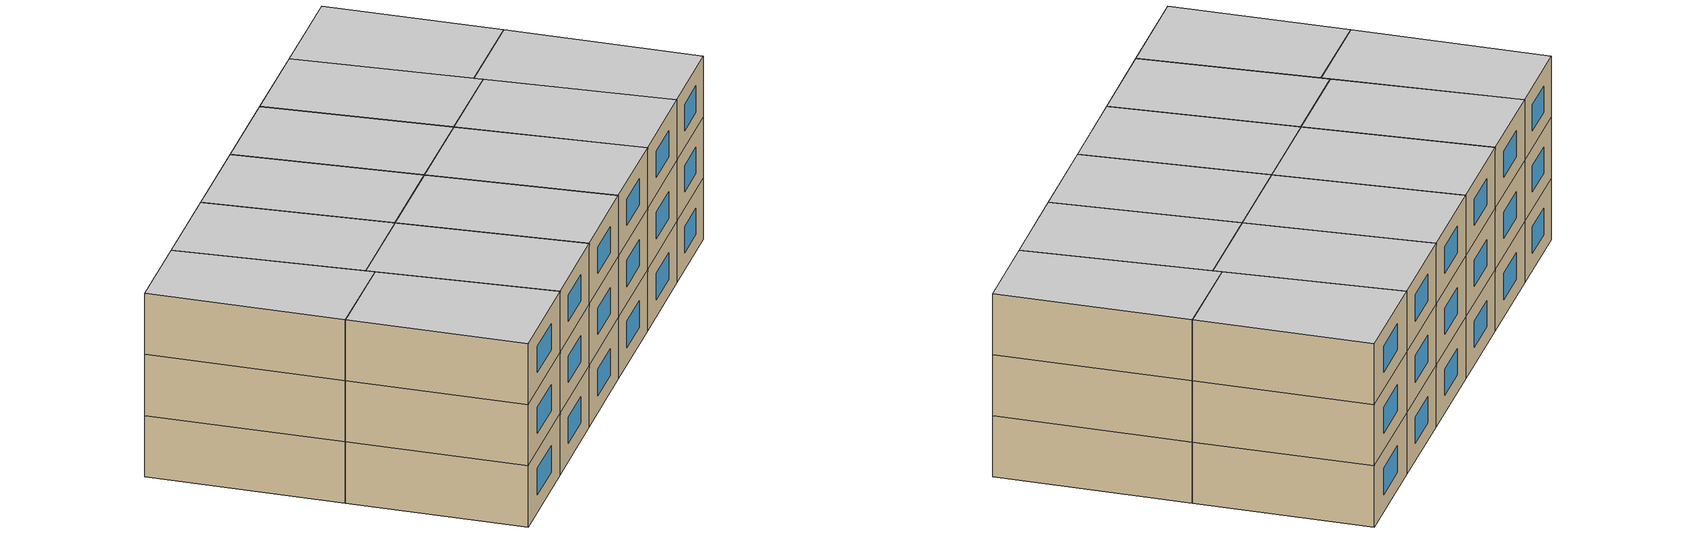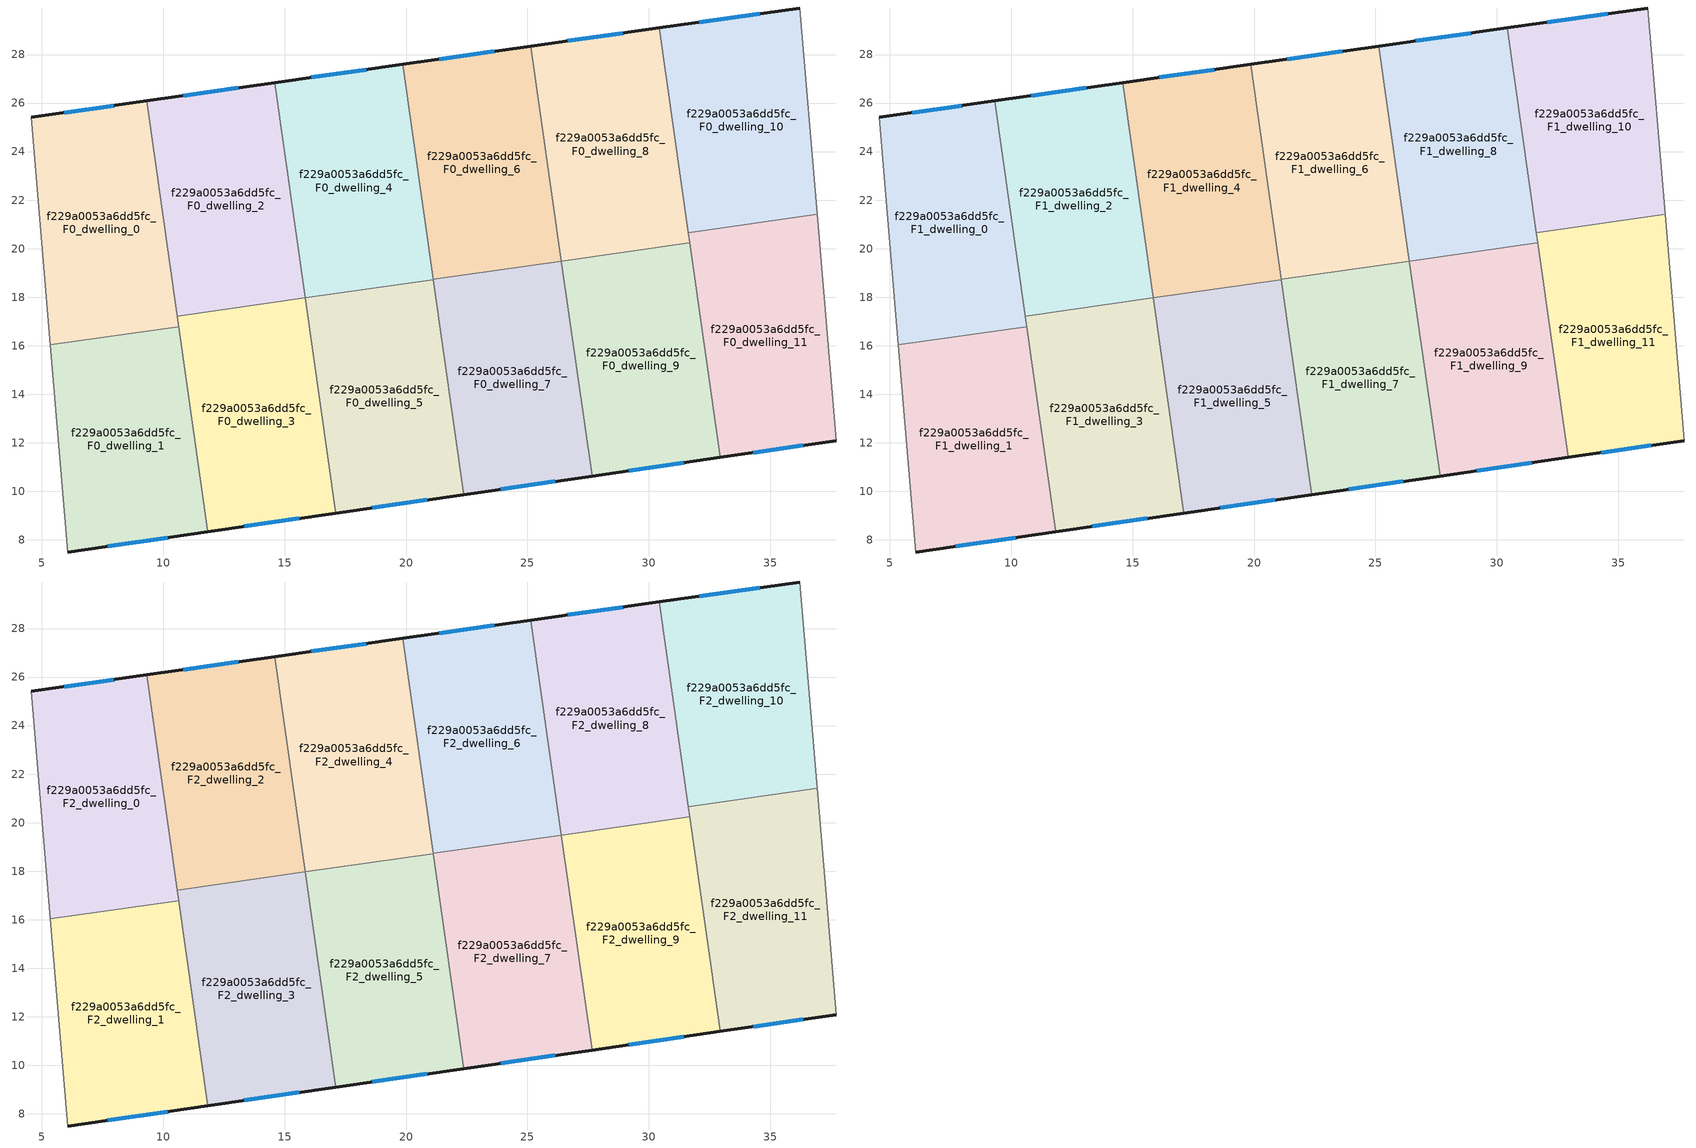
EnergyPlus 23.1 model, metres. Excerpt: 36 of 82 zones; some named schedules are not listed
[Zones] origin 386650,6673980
f229a0053a6dd5fc_F0_dwelling_0
 floor ground (EU_floor_Construction): 9.32,26.09 10.64,16.79 5.34,16.04 4.55,25.42 z0
 wall outside (EU_wall_Construction): 9.32,26.09 4.55,25.42 z0:3
 wall to f229a0053a6dd5fc_F0_dwelling_1 (EU_wall_Construction): 5.34,16.04 10.64,16.79 z0:3
 wall adiabatic (EU_wall_Construction): 4.55,25.42 5.34,16.04 z0:3
 wall to f229a0053a6dd5fc_F0_dwelling_2 (EU_wall_Construction): 10.58,17.22 9.32,26.09 z0:3
 wall to f229a0053a6dd5fc_F0_dwelling_3 (EU_wall_Construction): 10.64,16.79 10.58,17.22 z0:3
 window (EU_Window_Construction): 7.95,25.9 5.91,25.61 z0.86:2.14
f229a0053a6dd5fc_F0_dwelling_1
 floor ground (EU_floor_Construction): 10.64,16.79 11.84,8.34 6.07,7.5 5.34,16.04 z0
 wall outside (EU_wall_Construction): 6.07,7.5 11.84,8.34 z0:3
 wall adiabatic (EU_wall_Construction): 5.34,16.04 6.07,7.5 z0:3
 wall to f229a0053a6dd5fc_F0_dwelling_3 (EU_wall_Construction): 11.84,8.34 10.64,16.79 z0:3
 window (EU_Window_Construction): 7.72,7.74 10.19,8.1 z0.86:2.14
f229a0053a6dd5fc_F0_dwelling_10
 floor ground (EU_floor_Construction): 36.22,29.92 36.95,21.42 31.63,20.67 30.43,29.09 z0
 wall outside (EU_wall_Construction): 36.22,29.92 30.43,29.09 z0:3
 wall adiabatic (EU_wall_Construction): 36.95,21.42 36.22,29.92 z0:3
 wall to f229a0053a6dd5fc_F0_dwelling_11 (EU_wall_Construction): 31.63,20.67 36.95,21.42 z0:3
 wall to f229a0053a6dd5fc_F0_dwelling_8 (EU_wall_Construction): 30.43,29.09 31.63,20.67 z0:3
 window (EU_Window_Construction): 34.57,29.68 32.09,29.33 z0.86:2.14
f229a0053a6dd5fc_F0_dwelling_11
 floor ground (EU_floor_Construction): 36.95,21.42 37.74,12.09 32.95,11.4 31.63,20.67 z0
 wall outside (EU_wall_Construction): 32.95,11.4 37.74,12.09 z0:3
 wall adiabatic (EU_wall_Construction): 37.74,12.09 36.95,21.42 z0:3
 wall to f229a0053a6dd5fc_F0_dwelling_9 (EU_wall_Construction): 31.69,20.24 32.95,11.4 z0:3
 wall to f229a0053a6dd5fc_F0_dwelling_8 (EU_wall_Construction): 31.63,20.67 31.69,20.24 z0:3
 window (EU_Window_Construction): 34.32,11.6 36.37,11.89 z0.86:2.14
f229a0053a6dd5fc_F0_dwelling_2
 floor ground (EU_floor_Construction): 14.59,26.84 15.85,17.97 10.58,17.22 9.32,26.09 z0
 wall outside (EU_wall_Construction): 14.59,26.84 9.32,26.09 z0:3
 wall to f229a0053a6dd5fc_F0_dwelling_3 (EU_wall_Construction): 10.58,17.22 15.85,17.97 z0:3
 wall to f229a0053a6dd5fc_F0_dwelling_4 (EU_wall_Construction): 15.85,17.98 14.59,26.84 z0:3
 window (EU_Window_Construction): 13.08,26.63 10.82,26.31 z0.86:2.14
f229a0053a6dd5fc_F0_dwelling_3
 floor ground (EU_floor_Construction): 15.85,17.97 17.11,9.1 11.84,8.34 10.58,17.22 z0
 wall outside (EU_wall_Construction): 11.84,8.34 17.11,9.1 z0:3
 wall to f229a0053a6dd5fc_F0_dwelling_5 (EU_wall_Construction): 17.11,9.1 15.85,17.97 z0:3
 window (EU_Window_Construction): 13.34,8.56 15.6,8.88 z0.86:2.14
f229a0053a6dd5fc_F0_dwelling_4
 floor ground (EU_floor_Construction): 19.87,27.59 21.13,18.72 15.85,17.97 14.59,26.84 z0
 wall outside (EU_wall_Construction): 19.87,27.59 14.59,26.84 z0:3
 wall to f229a0053a6dd5fc_F0_dwelling_5 (EU_wall_Construction): 15.85,17.97 21.13,18.72 z0:3
 wall to f229a0053a6dd5fc_F0_dwelling_6 (EU_wall_Construction): 21.13,18.73 19.87,27.59 z0:3
 window (EU_Window_Construction): 18.36,27.38 16.1,27.06 z0.86:2.14
f229a0053a6dd5fc_F0_dwelling_5
 floor ground (EU_floor_Construction): 21.13,18.72 22.39,9.87 17.11,9.1 15.85,17.97 z0
 wall outside (EU_wall_Construction): 17.11,9.1 22.39,9.87 z0:3
 wall to f229a0053a6dd5fc_F0_dwelling_7 (EU_wall_Construction): 22.39,9.87 21.13,18.72 z0:3
 window (EU_Window_Construction): 18.62,9.32 20.88,9.65 z0.86:2.14
f229a0053a6dd5fc_F0_dwelling_6
 floor ground (EU_floor_Construction): 25.15,28.34 26.41,19.48 21.12,18.73 19.87,27.59 z0
 wall outside (EU_wall_Construction): 25.15,28.34 19.87,27.59 z0:3
 wall to f229a0053a6dd5fc_F0_dwelling_7 (EU_wall_Construction): 21.12,18.73 26.41,19.48 z0:3
 wall to f229a0053a6dd5fc_F0_dwelling_8 (EU_wall_Construction): 26.41,19.49 25.15,28.34 z0:3
 window (EU_Window_Construction): 23.64,28.13 21.37,27.81 z0.86:2.14
f229a0053a6dd5fc_F0_dwelling_7
 floor ground (EU_floor_Construction): 26.41,19.48 27.66,10.63 22.39,9.87 21.12,18.73 z0
 wall outside (EU_wall_Construction): 22.39,9.87 27.66,10.63 z0:3
 wall to f229a0053a6dd5fc_F0_dwelling_9 (EU_wall_Construction): 27.66,10.63 26.41,19.48 z0:3
 window (EU_Window_Construction): 23.89,10.08 26.16,10.41 z0.86:2.14
f229a0053a6dd5fc_F0_dwelling_8
 floor ground (EU_floor_Construction): 30.43,29.09 31.69,20.24 26.41,19.49 25.15,28.34 z0
 wall outside (EU_wall_Construction): 30.43,29.09 25.15,28.34 z0:3
 wall to f229a0053a6dd5fc_F0_dwelling_9 (EU_wall_Construction): 26.41,19.49 31.69,20.24 z0:3
 window (EU_Window_Construction): 28.92,28.88 26.66,28.56 z0.86:2.14
f229a0053a6dd5fc_F0_dwelling_9
 floor ground (EU_floor_Construction): 31.69,20.24 32.95,11.4 27.66,10.63 26.41,19.49 z0
 wall outside (EU_wall_Construction): 27.66,10.63 32.95,11.4 z0:3
 window (EU_Window_Construction): 29.17,10.85 31.44,11.18 z0.86:2.14
f229a0053a6dd5fc_F1_dwelling_0
 floor to f229a0053a6dd5fc_F0_dwelling_0 (EU_floor_Construction): 9.32,26.09 10.64,16.79 5.34,16.04 4.55,25.42 z3
 wall outside (EU_wall_Construction): 9.32,26.09 4.55,25.42 z3:6
 wall to f229a0053a6dd5fc_F1_dwelling_1 (EU_wall_Construction): 5.34,16.04 10.64,16.79 z3:6
 wall adiabatic (EU_wall_Construction): 4.55,25.42 5.34,16.04 z3:6
 wall to f229a0053a6dd5fc_F1_dwelling_2 (EU_wall_Construction): 10.58,17.22 9.32,26.09 z3:6
 wall to f229a0053a6dd5fc_F1_dwelling_3 (EU_wall_Construction): 10.64,16.79 10.58,17.22 z3:6
 window (EU_Window_Construction): 7.95,25.9 5.91,25.61 z3.86:5.14
f229a0053a6dd5fc_F1_dwelling_1
 floor to f229a0053a6dd5fc_F0_dwelling_1 (EU_floor_Construction): 10.64,16.79 11.84,8.34 6.07,7.5 5.34,16.04 z3
 wall outside (EU_wall_Construction): 6.07,7.5 11.84,8.34 z3:6
 wall adiabatic (EU_wall_Construction): 5.34,16.04 6.07,7.5 z3:6
 wall to f229a0053a6dd5fc_F1_dwelling_3 (EU_wall_Construction): 11.84,8.34 10.64,16.79 z3:6
 window (EU_Window_Construction): 7.72,7.74 10.19,8.1 z3.86:5.14
f229a0053a6dd5fc_F1_dwelling_10
 floor to f229a0053a6dd5fc_F0_dwelling_10 (EU_floor_Construction): 36.22,29.92 36.95,21.42 31.63,20.67 30.43,29.09 z3
 wall outside (EU_wall_Construction): 36.22,29.92 30.43,29.09 z3:6
 wall adiabatic (EU_wall_Construction): 36.95,21.42 36.22,29.92 z3:6
 wall to f229a0053a6dd5fc_F1_dwelling_11 (EU_wall_Construction): 31.63,20.67 36.95,21.42 z3:6
 wall to f229a0053a6dd5fc_F1_dwelling_8 (EU_wall_Construction): 30.43,29.09 31.63,20.67 z3:6
 window (EU_Window_Construction): 34.57,29.68 32.09,29.33 z3.86:5.14
f229a0053a6dd5fc_F1_dwelling_11
 floor to f229a0053a6dd5fc_F0_dwelling_11 (EU_floor_Construction): 36.95,21.42 37.74,12.09 32.95,11.4 31.63,20.67 z3
 wall outside (EU_wall_Construction): 32.95,11.4 37.74,12.09 z3:6
 wall adiabatic (EU_wall_Construction): 37.74,12.09 36.95,21.42 z3:6
 wall to f229a0053a6dd5fc_F1_dwelling_9 (EU_wall_Construction): 31.69,20.24 32.95,11.4 z3:6
 wall to f229a0053a6dd5fc_F1_dwelling_8 (EU_wall_Construction): 31.63,20.67 31.69,20.24 z3:6
 window (EU_Window_Construction): 34.32,11.6 36.37,11.89 z3.86:5.14
f229a0053a6dd5fc_F1_dwelling_2
 floor to f229a0053a6dd5fc_F0_dwelling_2 (EU_floor_Construction): 14.59,26.84 15.85,17.97 10.58,17.22 9.32,26.09 z3
 wall outside (EU_wall_Construction): 14.59,26.84 9.32,26.09 z3:6
 wall to f229a0053a6dd5fc_F1_dwelling_3 (EU_wall_Construction): 10.58,17.22 15.85,17.97 z3:6
 wall to f229a0053a6dd5fc_F1_dwelling_4 (EU_wall_Construction): 15.85,17.98 14.59,26.84 z3:6
 window (EU_Window_Construction): 13.08,26.63 10.82,26.31 z3.86:5.14
f229a0053a6dd5fc_F1_dwelling_3
 floor to f229a0053a6dd5fc_F0_dwelling_3 (EU_floor_Construction): 15.85,17.97 17.11,9.1 11.84,8.34 10.58,17.22 z3
 wall outside (EU_wall_Construction): 11.84,8.34 17.11,9.1 z3:6
 wall to f229a0053a6dd5fc_F1_dwelling_5 (EU_wall_Construction): 17.11,9.1 15.85,17.97 z3:6
 window (EU_Window_Construction): 13.34,8.56 15.6,8.88 z3.86:5.14
f229a0053a6dd5fc_F1_dwelling_4
 floor to f229a0053a6dd5fc_F0_dwelling_4 (EU_floor_Construction): 19.87,27.59 21.13,18.72 15.85,17.97 14.59,26.84 z3
 wall outside (EU_wall_Construction): 19.87,27.59 14.59,26.84 z3:6
 wall to f229a0053a6dd5fc_F1_dwelling_5 (EU_wall_Construction): 15.85,17.97 21.13,18.72 z3:6
 wall to f229a0053a6dd5fc_F1_dwelling_6 (EU_wall_Construction): 21.13,18.73 19.87,27.59 z3:6
 window (EU_Window_Construction): 18.36,27.38 16.1,27.06 z3.86:5.14
f229a0053a6dd5fc_F1_dwelling_5
 floor to f229a0053a6dd5fc_F0_dwelling_5 (EU_floor_Construction): 21.13,18.72 22.39,9.87 17.11,9.1 15.85,17.97 z3
 wall outside (EU_wall_Construction): 17.11,9.1 22.39,9.87 z3:6
 wall to f229a0053a6dd5fc_F1_dwelling_7 (EU_wall_Construction): 22.39,9.87 21.13,18.72 z3:6
 window (EU_Window_Construction): 18.62,9.32 20.88,9.65 z3.86:5.14
f229a0053a6dd5fc_F1_dwelling_6
 floor to f229a0053a6dd5fc_F0_dwelling_6 (EU_floor_Construction): 25.15,28.34 26.41,19.48 21.12,18.73 19.87,27.59 z3
 wall outside (EU_wall_Construction): 25.15,28.34 19.87,27.59 z3:6
 wall to f229a0053a6dd5fc_F1_dwelling_7 (EU_wall_Construction): 21.12,18.73 26.41,19.48 z3:6
 wall to f229a0053a6dd5fc_F1_dwelling_8 (EU_wall_Construction): 26.41,19.49 25.15,28.34 z3:6
 window (EU_Window_Construction): 23.64,28.13 21.37,27.81 z3.86:5.14
f229a0053a6dd5fc_F1_dwelling_7
 floor to f229a0053a6dd5fc_F0_dwelling_7 (EU_floor_Construction): 26.41,19.48 27.66,10.63 22.39,9.87 21.12,18.73 z3
 wall outside (EU_wall_Construction): 22.39,9.87 27.66,10.63 z3:6
 wall to f229a0053a6dd5fc_F1_dwelling_9 (EU_wall_Construction): 27.66,10.63 26.41,19.48 z3:6
 window (EU_Window_Construction): 23.89,10.08 26.16,10.41 z3.86:5.14
f229a0053a6dd5fc_F1_dwelling_8
 floor to f229a0053a6dd5fc_F0_dwelling_8 (EU_floor_Construction): 30.43,29.09 31.69,20.24 26.41,19.49 25.15,28.34 z3
 wall outside (EU_wall_Construction): 30.43,29.09 25.15,28.34 z3:6
 wall to f229a0053a6dd5fc_F1_dwelling_9 (EU_wall_Construction): 26.41,19.49 31.69,20.24 z3:6
 window (EU_Window_Construction): 28.92,28.88 26.66,28.56 z3.86:5.14
f229a0053a6dd5fc_F1_dwelling_9
 floor to f229a0053a6dd5fc_F0_dwelling_9 (EU_floor_Construction): 31.69,20.24 32.95,11.4 27.66,10.63 26.41,19.49 z3
 wall outside (EU_wall_Construction): 27.66,10.63 32.95,11.4 z3:6
 window (EU_Window_Construction): 29.17,10.85 31.44,11.18 z3.86:5.14
f229a0053a6dd5fc_F2_dwelling_0
 floor to f229a0053a6dd5fc_F1_dwelling_0 (EU_floor_Construction): 9.32,26.09 10.64,16.79 5.34,16.04 4.55,25.42 z6
 wall outside (EU_wall_Construction): 9.32,26.09 4.55,25.42 z6:9
 wall to f229a0053a6dd5fc_F2_dwelling_1 (EU_wall_Construction): 5.34,16.04 10.64,16.79 z6:9
 wall adiabatic (EU_wall_Construction): 4.55,25.42 5.34,16.04 z6:9
 wall to f229a0053a6dd5fc_F2_dwelling_2 (EU_wall_Construction): 10.58,17.22 9.32,26.09 z6:9
 wall to f229a0053a6dd5fc_F2_dwelling_3 (EU_wall_Construction): 10.64,16.79 10.58,17.22 z6:9
 window (EU_Window_Construction): 7.95,25.9 5.91,25.61 z6.86:8.14
 ceiling to f229a0053a6dd5fc_F3_dwelling_0 (EU_floor_Construction): 10.64,16.79 9.32,26.09 4.55,25.42 5.34,16.04 z9
f229a0053a6dd5fc_F2_dwelling_1
 floor to f229a0053a6dd5fc_F1_dwelling_1 (EU_floor_Construction): 10.64,16.79 11.84,8.34 6.07,7.5 5.34,16.04 z6
 wall outside (EU_wall_Construction): 6.07,7.5 11.84,8.34 z6:9
 wall adiabatic (EU_wall_Construction): 5.34,16.04 6.07,7.5 z6:9
 wall to f229a0053a6dd5fc_F2_dwelling_3 (EU_wall_Construction): 11.84,8.34 10.64,16.79 z6:9
 window (EU_Window_Construction): 7.72,7.74 10.19,8.1 z6.86:8.14
 ceiling to f229a0053a6dd5fc_F3_dwelling_1 (EU_floor_Construction): 11.84,8.34 10.64,16.79 5.34,16.04 6.07,7.5 z9
f229a0053a6dd5fc_F2_dwelling_10
 floor to f229a0053a6dd5fc_F1_dwelling_10 (EU_floor_Construction): 36.22,29.92 36.95,21.42 31.63,20.67 30.43,29.09 z6
 wall outside (EU_wall_Construction): 36.22,29.92 30.43,29.09 z6:9
 wall adiabatic (EU_wall_Construction): 36.95,21.42 36.22,29.92 z6:9
 wall to f229a0053a6dd5fc_F2_dwelling_11 (EU_wall_Construction): 31.63,20.67 36.95,21.42 z6:9
 wall to f229a0053a6dd5fc_F2_dwelling_8 (EU_wall_Construction): 30.43,29.09 31.63,20.67 z6:9
 window (EU_Window_Construction): 34.57,29.68 32.09,29.33 z6.86:8.14
 ceiling to f229a0053a6dd5fc_F3_dwelling_10 (EU_floor_Construction): 36.95,21.42 36.22,29.92 30.43,29.09 31.63,20.67 z9
f229a0053a6dd5fc_F2_dwelling_11
 floor to f229a0053a6dd5fc_F1_dwelling_11 (EU_floor_Construction): 36.95,21.42 37.74,12.09 32.95,11.4 31.63,20.67 z6
 wall outside (EU_wall_Construction): 32.95,11.4 37.74,12.09 z6:9
 wall adiabatic (EU_wall_Construction): 37.74,12.09 36.95,21.42 z6:9
 wall to f229a0053a6dd5fc_F2_dwelling_9 (EU_wall_Construction): 31.69,20.24 32.95,11.4 z6:9
 wall to f229a0053a6dd5fc_F2_dwelling_8 (EU_wall_Construction): 31.63,20.67 31.69,20.24 z6:9
 window (EU_Window_Construction): 34.32,11.6 36.37,11.89 z6.86:8.14
 ceiling to f229a0053a6dd5fc_F3_dwelling_11 (EU_floor_Construction): 37.74,12.09 36.95,21.42 31.63,20.67 32.95,11.4 z9
f229a0053a6dd5fc_F2_dwelling_2
 floor to f229a0053a6dd5fc_F1_dwelling_2 (EU_floor_Construction): 14.59,26.84 15.85,17.97 10.58,17.22 9.32,26.09 z6
 wall outside (EU_wall_Construction): 14.59,26.84 9.32,26.09 z6:9
 wall to f229a0053a6dd5fc_F2_dwelling_3 (EU_wall_Construction): 10.58,17.22 15.85,17.97 z6:9
 wall to f229a0053a6dd5fc_F2_dwelling_4 (EU_wall_Construction): 15.85,17.98 14.59,26.84 z6:9
 window (EU_Window_Construction): 13.08,26.63 10.82,26.31 z6.86:8.14
 ceiling to f229a0053a6dd5fc_F3_dwelling_2 (EU_floor_Construction): 15.85,17.97 14.59,26.84 9.32,26.09 10.58,17.22 z9
f229a0053a6dd5fc_F2_dwelling_3
 floor to f229a0053a6dd5fc_F1_dwelling_3 (EU_floor_Construction): 15.85,17.97 17.11,9.1 11.84,8.34 10.58,17.22 z6
 wall outside (EU_wall_Construction): 11.84,8.34 17.11,9.1 z6:9
 wall to f229a0053a6dd5fc_F2_dwelling_5 (EU_wall_Construction): 17.11,9.1 15.85,17.97 z6:9
 window (EU_Window_Construction): 13.34,8.56 15.6,8.88 z6.86:8.14
 ceiling to f229a0053a6dd5fc_F3_dwelling_3 (EU_floor_Construction): 17.11,9.1 15.85,17.97 10.58,17.22 11.84,8.34 z9
f229a0053a6dd5fc_F2_dwelling_4
 floor to f229a0053a6dd5fc_F1_dwelling_4 (EU_floor_Construction): 19.87,27.59 21.13,18.72 15.85,17.97 14.59,26.84 z6
 wall outside (EU_wall_Construction): 19.87,27.59 14.59,26.84 z6:9
 wall to f229a0053a6dd5fc_F2_dwelling_5 (EU_wall_Construction): 15.85,17.97 21.13,18.72 z6:9
 wall to f229a0053a6dd5fc_F2_dwelling_6 (EU_wall_Construction): 21.13,18.73 19.87,27.59 z6:9
 window (EU_Window_Construction): 18.36,27.38 16.1,27.06 z6.86:8.14
 ceiling to f229a0053a6dd5fc_F3_dwelling_4 (EU_floor_Construction): 21.13,18.72 19.87,27.59 14.59,26.84 15.85,17.97 z9
f229a0053a6dd5fc_F2_dwelling_5
 floor to f229a0053a6dd5fc_F1_dwelling_5 (EU_floor_Construction): 21.13,18.72 22.39,9.87 17.11,9.1 15.85,17.97 z6
 wall outside (EU_wall_Construction): 17.11,9.1 22.39,9.87 z6:9
 wall to f229a0053a6dd5fc_F2_dwelling_7 (EU_wall_Construction): 22.39,9.87 21.13,18.72 z6:9
 window (EU_Window_Construction): 18.62,9.32 20.88,9.65 z6.86:8.14
 ceiling to f229a0053a6dd5fc_F3_dwelling_5 (EU_floor_Construction): 22.39,9.87 21.13,18.72 15.85,17.97 17.11,9.1 z9
f229a0053a6dd5fc_F2_dwelling_6
 floor to f229a0053a6dd5fc_F1_dwelling_6 (EU_floor_Construction): 25.15,28.34 26.41,19.48 21.12,18.73 19.87,27.59 z6
 wall outside (EU_wall_Construction): 25.15,28.34 19.87,27.59 z6:9
 wall to f229a0053a6dd5fc_F2_dwelling_7 (EU_wall_Construction): 21.12,18.73 26.41,19.48 z6:9
 wall to f229a0053a6dd5fc_F2_dwelling_8 (EU_wall_Construction): 26.41,19.49 25.15,28.34 z6:9
 window (EU_Window_Construction): 23.64,28.13 21.37,27.81 z6.86:8.14
 ceiling to f229a0053a6dd5fc_F3_dwelling_6 (EU_floor_Construction): 26.41,19.48 25.15,28.34 19.87,27.59 21.12,18.73 z9
f229a0053a6dd5fc_F2_dwelling_7
 floor to f229a0053a6dd5fc_F1_dwelling_7 (EU_floor_Construction): 26.41,19.48 27.66,10.63 22.39,9.87 21.12,18.73 z6
 wall outside (EU_wall_Construction): 22.39,9.87 27.66,10.63 z6:9
 wall to f229a0053a6dd5fc_F2_dwelling_9 (EU_wall_Construction): 27.66,10.63 26.41,19.48 z6:9
 window (EU_Window_Construction): 23.89,10.08 26.16,10.41 z6.86:8.14
 ceiling to f229a0053a6dd5fc_F3_dwelling_7 (EU_floor_Construction): 27.66,10.63 26.41,19.48 21.12,18.73 22.39,9.87 z9
f229a0053a6dd5fc_F2_dwelling_8
 floor to f229a0053a6dd5fc_F1_dwelling_8 (EU_floor_Construction): 30.43,29.09 31.69,20.24 26.41,19.49 25.15,28.34 z6
 wall outside (EU_wall_Construction): 30.43,29.09 25.15,28.34 z6:9
 wall to f229a0053a6dd5fc_F2_dwelling_9 (EU_wall_Construction): 26.41,19.49 31.69,20.24 z6:9
 window (EU_Window_Construction): 28.92,28.88 26.66,28.56 z6.86:8.14
 ceiling to f229a0053a6dd5fc_F3_dwelling_8 (EU_floor_Construction): 31.69,20.24 30.43,29.09 25.15,28.34 26.41,19.49 z9
f229a0053a6dd5fc_F2_dwelling_9
 floor to f229a0053a6dd5fc_F1_dwelling_9 (EU_floor_Construction): 31.69,20.24 32.95,11.4 27.66,10.63 26.41,19.49 z6
 wall outside (EU_wall_Construction): 27.66,10.63 32.95,11.4 z6:9
 window (EU_Window_Construction): 29.17,10.85 31.44,11.18 z6.86:8.14
 ceiling to f229a0053a6dd5fc_F3_dwelling_9 (EU_floor_Construction): 32.95,11.4 31.69,20.24 26.41,19.49 27.66,10.63 z9
[Building]
EU S2 Campaign: North Axis=0; Terrain=City; Solar Distribution=FullExterior
[Site:Location]
Helsinki-Vantaa.AP: Latitude=60.317; Longitude=24.963; Time Zone=2; Elevation=54.6
[SizingPeriod:WeatherFileDays]
AnnualSizingPeriod: Begin Month=1; Begin Day of Month=1; End Month=12; End Day of Month=31; Day of Week for Start Day=Monday; Use Weather File Daylight Saving Period=No; Use Weather File Rain and Snow Indicators=No
[MATERIAL]
EU_InternalMass_Material: Roughness=MediumRough; Thickness=0.1; Conductivity=1; Density=1800; Specific Heat=900; Thermal Absorptance=0.9; Solar Absorptance=0.7; Visible Absorptance=0.7
[MATERIAL:NOMASS] Roughness=MediumRough; Thermal Absorptance=0.9; Solar Absorptance=0.7; Visible Absorptance=0.7
Name | Thermal Resistance
EU_wall_NoMass | 1.10183
EU_floor_NoMass | 1.70606
[WINDOWMATERIAL:SIMPLEGLAZINGSYSTEM]
EU_Window_SimpleGlazing: UFactor=3.11035; Solar Heat Gain Coefficient=0.8; Visible Transmittance=0.8
[CONSTRUCTION]
EU_wall_Construction: EU_wall_NoMass
EU_floor_Construction: EU_floor_NoMass
EU_Window_Construction: EU_Window_SimpleGlazing
EU_InternalMass_Construction: EU_InternalMass_Material
[ZONE] Type=1; Multiplier=1; Ceiling Height=autocalculate; Floor Area=autocalculate; Part of Total Floor Area=Yes
Name | Volume
f229a0053a6dd5fc_F0_dwelling_0; f229a0053a6dd5fc_F1_dwelling_0; f229a0053a6dd5fc_F2_dwelling_0 | 143.205
f229a0053a6dd5fc_F0_dwelling_1; f229a0053a6dd5fc_F1_dwelling_1; f229a0053a6dd5fc_F2_dwelling_1 | 143.204
f229a0053a6dd5fc_F0_dwelling_10; f229a0053a6dd5fc_F1_dwelling_10; f229a0053a6dd5fc_F2_dwelling_10 | 143.219
f229a0053a6dd5fc_F0_dwelling_11; f229a0053a6dd5fc_F1_dwelling_11; f229a0053a6dd5fc_F2_dwelling_11; f229a0053a6dd5fc_F0_dwelling_7; f229a0053a6dd5fc_F1_dwelling_7; f229a0053a6dd5fc_F2_dwelling_7 | 143.216
f229a0053a6dd5fc_F0_dwelling_2; f229a0053a6dd5fc_F1_dwelling_2; f229a0053a6dd5fc_F2_dwelling_2 | 143.229
f229a0053a6dd5fc_F0_dwelling_3; f229a0053a6dd5fc_F1_dwelling_3; f229a0053a6dd5fc_F2_dwelling_3 | 143.243
f229a0053a6dd5fc_F0_dwelling_4; f229a0053a6dd5fc_F1_dwelling_4; f229a0053a6dd5fc_F2_dwelling_4 | 143.223
f229a0053a6dd5fc_F0_dwelling_5; f229a0053a6dd5fc_F1_dwelling_5; f229a0053a6dd5fc_F2_dwelling_5 | 143.202
f229a0053a6dd5fc_F0_dwelling_6; f229a0053a6dd5fc_F1_dwelling_6; f229a0053a6dd5fc_F2_dwelling_6 | 143.22
f229a0053a6dd5fc_F0_dwelling_8; f229a0053a6dd5fc_F1_dwelling_8; f229a0053a6dd5fc_F2_dwelling_8 | 143.234
f229a0053a6dd5fc_F0_dwelling_9; f229a0053a6dd5fc_F1_dwelling_9; f229a0053a6dd5fc_F2_dwelling_9 | 143.213
[INTERNALMASS] Construction=EU_InternalMass_Construction
Name | Zone or ZoneList | Surface Area
f229a0053a6dd5fc_F0_dwelling_0_EU_InternalMass | f229a0053a6dd5fc_F0_dwelling_0 | 47.7358
f229a0053a6dd5fc_F0_dwelling_1_EU_InternalMass | f229a0053a6dd5fc_F0_dwelling_1 | 47.736
f229a0053a6dd5fc_F0_dwelling_2_EU_InternalMass | f229a0053a6dd5fc_F0_dwelling_2 | 47.7434
f229a0053a6dd5fc_F0_dwelling_3_EU_InternalMass | f229a0053a6dd5fc_F0_dwelling_3 | 47.7472
f229a0053a6dd5fc_F0_dwelling_4_EU_InternalMass | f229a0053a6dd5fc_F0_dwelling_4 | 47.7413
f229a0053a6dd5fc_F0_dwelling_5_EU_InternalMass | f229a0053a6dd5fc_F0_dwelling_5 | 47.7352
f229a0053a6dd5fc_F0_dwelling_6_EU_InternalMass | f229a0053a6dd5fc_F0_dwelling_6 | 47.7388
f229a0053a6dd5fc_F0_dwelling_7_EU_InternalMass | f229a0053a6dd5fc_F0_dwelling_7 | 47.7396
f229a0053a6dd5fc_F0_dwelling_8_EU_InternalMass | f229a0053a6dd5fc_F0_dwelling_8 | 47.7434
f229a0053a6dd5fc_F0_dwelling_9_EU_InternalMass | f229a0053a6dd5fc_F0_dwelling_9 | 47.7373
f229a0053a6dd5fc_F0_dwelling_10_EU_InternalMass | f229a0053a6dd5fc_F0_dwelling_10 | 47.7403
f229a0053a6dd5fc_F0_dwelling_11_EU_InternalMass | f229a0053a6dd5fc_F0_dwelling_11 | 47.739
f229a0053a6dd5fc_F1_dwelling_0_EU_InternalMass | f229a0053a6dd5fc_F1_dwelling_0 | 47.7358
f229a0053a6dd5fc_F1_dwelling_1_EU_InternalMass | f229a0053a6dd5fc_F1_dwelling_1 | 47.736
f229a0053a6dd5fc_F1_dwelling_2_EU_InternalMass | f229a0053a6dd5fc_F1_dwelling_2 | 47.7434
f229a0053a6dd5fc_F1_dwelling_3_EU_InternalMass | f229a0053a6dd5fc_F1_dwelling_3 | 47.7472
f229a0053a6dd5fc_F1_dwelling_4_EU_InternalMass | f229a0053a6dd5fc_F1_dwelling_4 | 47.7413
f229a0053a6dd5fc_F1_dwelling_5_EU_InternalMass | f229a0053a6dd5fc_F1_dwelling_5 | 47.7352
f229a0053a6dd5fc_F1_dwelling_6_EU_InternalMass | f229a0053a6dd5fc_F1_dwelling_6 | 47.7388
f229a0053a6dd5fc_F1_dwelling_7_EU_InternalMass | f229a0053a6dd5fc_F1_dwelling_7 | 47.7396
f229a0053a6dd5fc_F1_dwelling_8_EU_InternalMass | f229a0053a6dd5fc_F1_dwelling_8 | 47.7434
f229a0053a6dd5fc_F1_dwelling_9_EU_InternalMass | f229a0053a6dd5fc_F1_dwelling_9 | 47.7373
f229a0053a6dd5fc_F1_dwelling_10_EU_InternalMass | f229a0053a6dd5fc_F1_dwelling_10 | 47.7403
f229a0053a6dd5fc_F1_dwelling_11_EU_InternalMass | f229a0053a6dd5fc_F1_dwelling_11 | 47.739
f229a0053a6dd5fc_F2_dwelling_0_EU_InternalMass | f229a0053a6dd5fc_F2_dwelling_0 | 47.7358
f229a0053a6dd5fc_F2_dwelling_1_EU_InternalMass | f229a0053a6dd5fc_F2_dwelling_1 | 47.736
f229a0053a6dd5fc_F2_dwelling_2_EU_InternalMass | f229a0053a6dd5fc_F2_dwelling_2 | 47.7434
f229a0053a6dd5fc_F2_dwelling_3_EU_InternalMass | f229a0053a6dd5fc_F2_dwelling_3 | 47.7472
f229a0053a6dd5fc_F2_dwelling_4_EU_InternalMass | f229a0053a6dd5fc_F2_dwelling_4 | 47.7413
f229a0053a6dd5fc_F2_dwelling_5_EU_InternalMass | f229a0053a6dd5fc_F2_dwelling_5 | 47.7352
f229a0053a6dd5fc_F2_dwelling_6_EU_InternalMass | f229a0053a6dd5fc_F2_dwelling_6 | 47.7388
f229a0053a6dd5fc_F2_dwelling_7_EU_InternalMass | f229a0053a6dd5fc_F2_dwelling_7 | 47.7396
f229a0053a6dd5fc_F2_dwelling_8_EU_InternalMass | f229a0053a6dd5fc_F2_dwelling_8 | 47.7434
f229a0053a6dd5fc_F2_dwelling_9_EU_InternalMass | f229a0053a6dd5fc_F2_dwelling_9 | 47.7373
f229a0053a6dd5fc_F2_dwelling_10_EU_InternalMass | f229a0053a6dd5fc_F2_dwelling_10 | 47.7403
f229a0053a6dd5fc_F2_dwelling_11_EU_InternalMass | f229a0053a6dd5fc_F2_dwelling_11 | 47.739
[OTHEREQUIPMENT] Fuel Type=Electricity; Design Level Calculation Method=Watts/Area; Power per Zone Floor Area=1; Fraction Latent=0; Fraction Radiant=0; Fraction Lost=0; Carbon Dioxide Generation Rate=0; EndUse Subcategory=EU_Step8_InternalGains
Name | Zone or ZoneList or Space or SpaceList | Schedule
EU_Step8_InternalGain_f229a0053a6dd5fc_F0_dwelling_0_f000 | f229a0053a6dd5fc_F0_dwelling_0 | EU_Step8_GainSchedule_f229a0053a6dd5fc_F0_dwelling_0_f000
EU_Step8_InternalGain_f229a0053a6dd5fc_F0_dwelling_1_f000 | f229a0053a6dd5fc_F0_dwelling_1 | EU_Step8_GainSchedule_f229a0053a6dd5fc_F0_dwelling_1_f000
EU_Step8_InternalGain_f229a0053a6dd5fc_F0_dwelling_2_f000 | f229a0053a6dd5fc_F0_dwelling_2 | EU_Step8_GainSchedule_f229a0053a6dd5fc_F0_dwelling_2_f000
EU_Step8_InternalGain_f229a0053a6dd5fc_F0_dwelling_3_f000 | f229a0053a6dd5fc_F0_dwelling_3 | EU_Step8_GainSchedule_f229a0053a6dd5fc_F0_dwelling_3_f000
EU_Step8_InternalGain_f229a0053a6dd5fc_F0_dwelling_4_f000 | f229a0053a6dd5fc_F0_dwelling_4 | EU_Step8_GainSchedule_f229a0053a6dd5fc_F0_dwelling_4_f000
EU_Step8_InternalGain_f229a0053a6dd5fc_F0_dwelling_5_f000 | f229a0053a6dd5fc_F0_dwelling_5 | EU_Step8_GainSchedule_f229a0053a6dd5fc_F0_dwelling_5_f000
EU_Step8_InternalGain_f229a0053a6dd5fc_F0_dwelling_6_f000 | f229a0053a6dd5fc_F0_dwelling_6 | EU_Step8_GainSchedule_f229a0053a6dd5fc_F0_dwelling_6_f000
EU_Step8_InternalGain_f229a0053a6dd5fc_F0_dwelling_7_f000 | f229a0053a6dd5fc_F0_dwelling_7 | EU_Step8_GainSchedule_f229a0053a6dd5fc_F0_dwelling_7_f000
EU_Step8_InternalGain_f229a0053a6dd5fc_F0_dwelling_8_f000 | f229a0053a6dd5fc_F0_dwelling_8 | EU_Step8_GainSchedule_f229a0053a6dd5fc_F0_dwelling_8_f000
EU_Step8_InternalGain_f229a0053a6dd5fc_F0_dwelling_9_f000 | f229a0053a6dd5fc_F0_dwelling_9 | EU_Step8_GainSchedule_f229a0053a6dd5fc_F0_dwelling_9_f000
EU_Step8_InternalGain_f229a0053a6dd5fc_F0_dwelling_10_f000 | f229a0053a6dd5fc_F0_dwelling_10 | EU_Step8_GainSchedule_f229a0053a6dd5fc_F0_dwelling_10_f000
EU_Step8_InternalGain_f229a0053a6dd5fc_F0_dwelling_11_f000 | f229a0053a6dd5fc_F0_dwelling_11 | EU_Step8_GainSchedule_f229a0053a6dd5fc_F0_dwelling_11_f000
EU_Step8_InternalGain_f229a0053a6dd5fc_F1_dwelling_0_f000 | f229a0053a6dd5fc_F1_dwelling_0 | EU_Step8_GainSchedule_f229a0053a6dd5fc_F1_dwelling_0_f000
EU_Step8_InternalGain_f229a0053a6dd5fc_F1_dwelling_1_f000 | f229a0053a6dd5fc_F1_dwelling_1 | EU_Step8_GainSchedule_f229a0053a6dd5fc_F1_dwelling_1_f000
EU_Step8_InternalGain_f229a0053a6dd5fc_F1_dwelling_2_f000 | f229a0053a6dd5fc_F1_dwelling_2 | EU_Step8_GainSchedule_f229a0053a6dd5fc_F1_dwelling_2_f000
EU_Step8_InternalGain_f229a0053a6dd5fc_F1_dwelling_3_f000 | f229a0053a6dd5fc_F1_dwelling_3 | EU_Step8_GainSchedule_f229a0053a6dd5fc_F1_dwelling_3_f000
EU_Step8_InternalGain_f229a0053a6dd5fc_F1_dwelling_4_f000 | f229a0053a6dd5fc_F1_dwelling_4 | EU_Step8_GainSchedule_f229a0053a6dd5fc_F1_dwelling_4_f000
EU_Step8_InternalGain_f229a0053a6dd5fc_F1_dwelling_5_f000 | f229a0053a6dd5fc_F1_dwelling_5 | EU_Step8_GainSchedule_f229a0053a6dd5fc_F1_dwelling_5_f000
EU_Step8_InternalGain_f229a0053a6dd5fc_F1_dwelling_6_f000 | f229a0053a6dd5fc_F1_dwelling_6 | EU_Step8_GainSchedule_f229a0053a6dd5fc_F1_dwelling_6_f000
EU_Step8_InternalGain_f229a0053a6dd5fc_F1_dwelling_7_f000 | f229a0053a6dd5fc_F1_dwelling_7 | EU_Step8_GainSchedule_f229a0053a6dd5fc_F1_dwelling_7_f000
EU_Step8_InternalGain_f229a0053a6dd5fc_F1_dwelling_8_f000 | f229a0053a6dd5fc_F1_dwelling_8 | EU_Step8_GainSchedule_f229a0053a6dd5fc_F1_dwelling_8_f000
EU_Step8_InternalGain_f229a0053a6dd5fc_F1_dwelling_9_f000 | f229a0053a6dd5fc_F1_dwelling_9 | EU_Step8_GainSchedule_f229a0053a6dd5fc_F1_dwelling_9_f000
EU_Step8_InternalGain_f229a0053a6dd5fc_F1_dwelling_10_f000 | f229a0053a6dd5fc_F1_dwelling_10 | EU_Step8_GainSchedule_f229a0053a6dd5fc_F1_dwelling_10_f000
EU_Step8_InternalGain_f229a0053a6dd5fc_F1_dwelling_11_f000 | f229a0053a6dd5fc_F1_dwelling_11 | EU_Step8_GainSchedule_f229a0053a6dd5fc_F1_dwelling_11_f000
EU_Step8_InternalGain_f229a0053a6dd5fc_F2_dwelling_0_f000 | f229a0053a6dd5fc_F2_dwelling_0 | EU_Step8_GainSchedule_f229a0053a6dd5fc_F2_dwelling_0_f000
EU_Step8_InternalGain_f229a0053a6dd5fc_F2_dwelling_1_f000 | f229a0053a6dd5fc_F2_dwelling_1 | EU_Step8_GainSchedule_f229a0053a6dd5fc_F2_dwelling_1_f000
EU_Step8_InternalGain_f229a0053a6dd5fc_F2_dwelling_2_f000 | f229a0053a6dd5fc_F2_dwelling_2 | EU_Step8_GainSchedule_f229a0053a6dd5fc_F2_dwelling_2_f000
EU_Step8_InternalGain_f229a0053a6dd5fc_F2_dwelling_3_f000 | f229a0053a6dd5fc_F2_dwelling_3 | EU_Step8_GainSchedule_f229a0053a6dd5fc_F2_dwelling_3_f000
EU_Step8_InternalGain_f229a0053a6dd5fc_F2_dwelling_4_f000 | f229a0053a6dd5fc_F2_dwelling_4 | EU_Step8_GainSchedule_f229a0053a6dd5fc_F2_dwelling_4_f000
EU_Step8_InternalGain_f229a0053a6dd5fc_F2_dwelling_5_f000 | f229a0053a6dd5fc_F2_dwelling_5 | EU_Step8_GainSchedule_f229a0053a6dd5fc_F2_dwelling_5_f000
EU_Step8_InternalGain_f229a0053a6dd5fc_F2_dwelling_6_f000 | f229a0053a6dd5fc_F2_dwelling_6 | EU_Step8_GainSchedule_f229a0053a6dd5fc_F2_dwelling_6_f000
EU_Step8_InternalGain_f229a0053a6dd5fc_F2_dwelling_7_f000 | f229a0053a6dd5fc_F2_dwelling_7 | EU_Step8_GainSchedule_f229a0053a6dd5fc_F2_dwelling_7_f000
EU_Step8_InternalGain_f229a0053a6dd5fc_F2_dwelling_8_f000 | f229a0053a6dd5fc_F2_dwelling_8 | EU_Step8_GainSchedule_f229a0053a6dd5fc_F2_dwelling_8_f000
EU_Step8_InternalGain_f229a0053a6dd5fc_F2_dwelling_9_f000 | f229a0053a6dd5fc_F2_dwelling_9 | EU_Step8_GainSchedule_f229a0053a6dd5fc_F2_dwelling_9_f000
EU_Step8_InternalGain_f229a0053a6dd5fc_F2_dwelling_10_f000 | f229a0053a6dd5fc_F2_dwelling_10 | EU_Step8_GainSchedule_f229a0053a6dd5fc_F2_dwelling_10_f000
EU_Step8_InternalGain_f229a0053a6dd5fc_F2_dwelling_11_f000 | f229a0053a6dd5fc_F2_dwelling_11 | EU_Step8_GainSchedule_f229a0053a6dd5fc_F2_dwelling_11_f000
[ZONEVENTILATION:DESIGNFLOWRATE] Schedule=EU_AlwaysOn; Design Flow Rate Calculation Method=AirChanges/Hour; Air Changes per Hour=0.756316; Ventilation Type=Natural; Fan Pressure Rise=0; Fan Total Efficiency=1; Constant Term Coefficient=1; Temperature Term Coefficient=0; Velocity Term Coefficient=0; Velocity Squared Term Coefficient=0; Minimum Indoor Temperature=-100; Maximum Indoor Temperature=100; Delta Temperature=-100; Minimum Outdoor Temperature=-100; Maximum Outdoor Temperature=100; Maximum Wind Speed=40
Name | Zone or ZoneList or Space or SpaceList
EU_ConstantAir_f229a0053a6dd5fc_F0_dwelling_0 | f229a0053a6dd5fc_F0_dwelling_0
EU_ConstantAir_f229a0053a6dd5fc_F0_dwelling_1 | f229a0053a6dd5fc_F0_dwelling_1
EU_ConstantAir_f229a0053a6dd5fc_F0_dwelling_2 | f229a0053a6dd5fc_F0_dwelling_2
EU_ConstantAir_f229a0053a6dd5fc_F0_dwelling_3 | f229a0053a6dd5fc_F0_dwelling_3
EU_ConstantAir_f229a0053a6dd5fc_F0_dwelling_4 | f229a0053a6dd5fc_F0_dwelling_4
EU_ConstantAir_f229a0053a6dd5fc_F0_dwelling_5 | f229a0053a6dd5fc_F0_dwelling_5
EU_ConstantAir_f229a0053a6dd5fc_F0_dwelling_6 | f229a0053a6dd5fc_F0_dwelling_6
EU_ConstantAir_f229a0053a6dd5fc_F0_dwelling_7 | f229a0053a6dd5fc_F0_dwelling_7
EU_ConstantAir_f229a0053a6dd5fc_F0_dwelling_8 | f229a0053a6dd5fc_F0_dwelling_8
EU_ConstantAir_f229a0053a6dd5fc_F0_dwelling_9 | f229a0053a6dd5fc_F0_dwelling_9
EU_ConstantAir_f229a0053a6dd5fc_F0_dwelling_10 | f229a0053a6dd5fc_F0_dwelling_10
EU_ConstantAir_f229a0053a6dd5fc_F0_dwelling_11 | f229a0053a6dd5fc_F0_dwelling_11
EU_ConstantAir_f229a0053a6dd5fc_F1_dwelling_0 | f229a0053a6dd5fc_F1_dwelling_0
EU_ConstantAir_f229a0053a6dd5fc_F1_dwelling_1 | f229a0053a6dd5fc_F1_dwelling_1
EU_ConstantAir_f229a0053a6dd5fc_F1_dwelling_2 | f229a0053a6dd5fc_F1_dwelling_2
EU_ConstantAir_f229a0053a6dd5fc_F1_dwelling_3 | f229a0053a6dd5fc_F1_dwelling_3
EU_ConstantAir_f229a0053a6dd5fc_F1_dwelling_4 | f229a0053a6dd5fc_F1_dwelling_4
EU_ConstantAir_f229a0053a6dd5fc_F1_dwelling_5 | f229a0053a6dd5fc_F1_dwelling_5
EU_ConstantAir_f229a0053a6dd5fc_F1_dwelling_6 | f229a0053a6dd5fc_F1_dwelling_6
EU_ConstantAir_f229a0053a6dd5fc_F1_dwelling_7 | f229a0053a6dd5fc_F1_dwelling_7
EU_ConstantAir_f229a0053a6dd5fc_F1_dwelling_8 | f229a0053a6dd5fc_F1_dwelling_8
EU_ConstantAir_f229a0053a6dd5fc_F1_dwelling_9 | f229a0053a6dd5fc_F1_dwelling_9
EU_ConstantAir_f229a0053a6dd5fc_F1_dwelling_10 | f229a0053a6dd5fc_F1_dwelling_10
EU_ConstantAir_f229a0053a6dd5fc_F1_dwelling_11 | f229a0053a6dd5fc_F1_dwelling_11
EU_ConstantAir_f229a0053a6dd5fc_F2_dwelling_0 | f229a0053a6dd5fc_F2_dwelling_0
EU_ConstantAir_f229a0053a6dd5fc_F2_dwelling_1 | f229a0053a6dd5fc_F2_dwelling_1
EU_ConstantAir_f229a0053a6dd5fc_F2_dwelling_2 | f229a0053a6dd5fc_F2_dwelling_2
EU_ConstantAir_f229a0053a6dd5fc_F2_dwelling_3 | f229a0053a6dd5fc_F2_dwelling_3
EU_ConstantAir_f229a0053a6dd5fc_F2_dwelling_4 | f229a0053a6dd5fc_F2_dwelling_4
EU_ConstantAir_f229a0053a6dd5fc_F2_dwelling_5 | f229a0053a6dd5fc_F2_dwelling_5
EU_ConstantAir_f229a0053a6dd5fc_F2_dwelling_6 | f229a0053a6dd5fc_F2_dwelling_6
EU_ConstantAir_f229a0053a6dd5fc_F2_dwelling_7 | f229a0053a6dd5fc_F2_dwelling_7
EU_ConstantAir_f229a0053a6dd5fc_F2_dwelling_8 | f229a0053a6dd5fc_F2_dwelling_8
EU_ConstantAir_f229a0053a6dd5fc_F2_dwelling_9 | f229a0053a6dd5fc_F2_dwelling_9
EU_ConstantAir_f229a0053a6dd5fc_F2_dwelling_10 | f229a0053a6dd5fc_F2_dwelling_10
EU_ConstantAir_f229a0053a6dd5fc_F2_dwelling_11 | f229a0053a6dd5fc_F2_dwelling_11
[HVACTEMPLATE:ZONE:IDEALLOADSAIRSYSTEM] System Availability Schedule=EU_AlwaysOn; Maximum Heating Supply Air Temperature=50; Minimum Cooling Supply Air Temperature=13; Maximum Heating Supply Air Humidity Ratio=0.0156; Minimum Cooling Supply Air Humidity Ratio=0.0077; Heating Limit=NoLimit; Cooling Limit=NoLimit; Heating Availability Schedule=EU_AlwaysOn; Cooling Availability Schedule=EU_CoolingOff; Dehumidification Control Type=ConstantSensibleHeatRatio; Cooling Sensible Heat Ratio=0.7; Dehumidification Setpoint=60; Humidification Control Type=None; Humidification Setpoint=30; Outdoor Air Method=None; Outdoor Air Flow Rate per Person=0.00944; Outdoor Air Flow Rate per Zone Floor Area=0; Outdoor Air Flow Rate per Zone=0; Demand Controlled Ventilation Type=None; Outdoor Air Economizer Type=NoEconomizer; Heat Recovery Type=None; Sensible Heat Recovery Effectiveness=0.7; Latent Heat Recovery Effectiveness=0.65
Name | Template Thermostat
f229a0053a6dd5fc_F0_dwelling_0 | EU_HeatOnly_f229a0053a6dd5fc_F0_dwelling_0
f229a0053a6dd5fc_F0_dwelling_1 | EU_HeatOnly_f229a0053a6dd5fc_F0_dwelling_1
f229a0053a6dd5fc_F0_dwelling_2 | EU_HeatOnly_f229a0053a6dd5fc_F0_dwelling_2
f229a0053a6dd5fc_F0_dwelling_3 | EU_HeatOnly_f229a0053a6dd5fc_F0_dwelling_3
f229a0053a6dd5fc_F0_dwelling_4 | EU_HeatOnly_f229a0053a6dd5fc_F0_dwelling_4
f229a0053a6dd5fc_F0_dwelling_5 | EU_HeatOnly_f229a0053a6dd5fc_F0_dwelling_5
f229a0053a6dd5fc_F0_dwelling_6 | EU_HeatOnly_f229a0053a6dd5fc_F0_dwelling_6
f229a0053a6dd5fc_F0_dwelling_7 | EU_HeatOnly_f229a0053a6dd5fc_F0_dwelling_7
f229a0053a6dd5fc_F0_dwelling_8 | EU_HeatOnly_f229a0053a6dd5fc_F0_dwelling_8
f229a0053a6dd5fc_F0_dwelling_9 | EU_HeatOnly_f229a0053a6dd5fc_F0_dwelling_9
f229a0053a6dd5fc_F0_dwelling_10 | EU_HeatOnly_f229a0053a6dd5fc_F0_dwelling_10
f229a0053a6dd5fc_F0_dwelling_11 | EU_HeatOnly_f229a0053a6dd5fc_F0_dwelling_11
f229a0053a6dd5fc_F1_dwelling_0 | EU_HeatOnly_f229a0053a6dd5fc_F1_dwelling_0
f229a0053a6dd5fc_F1_dwelling_1 | EU_HeatOnly_f229a0053a6dd5fc_F1_dwelling_1
f229a0053a6dd5fc_F1_dwelling_2 | EU_HeatOnly_f229a0053a6dd5fc_F1_dwelling_2
f229a0053a6dd5fc_F1_dwelling_3 | EU_HeatOnly_f229a0053a6dd5fc_F1_dwelling_3
f229a0053a6dd5fc_F1_dwelling_4 | EU_HeatOnly_f229a0053a6dd5fc_F1_dwelling_4
f229a0053a6dd5fc_F1_dwelling_5 | EU_HeatOnly_f229a0053a6dd5fc_F1_dwelling_5
f229a0053a6dd5fc_F1_dwelling_6 | EU_HeatOnly_f229a0053a6dd5fc_F1_dwelling_6
f229a0053a6dd5fc_F1_dwelling_7 | EU_HeatOnly_f229a0053a6dd5fc_F1_dwelling_7
f229a0053a6dd5fc_F1_dwelling_8 | EU_HeatOnly_f229a0053a6dd5fc_F1_dwelling_8
f229a0053a6dd5fc_F1_dwelling_9 | EU_HeatOnly_f229a0053a6dd5fc_F1_dwelling_9
f229a0053a6dd5fc_F1_dwelling_10 | EU_HeatOnly_f229a0053a6dd5fc_F1_dwelling_10
f229a0053a6dd5fc_F1_dwelling_11 | EU_HeatOnly_f229a0053a6dd5fc_F1_dwelling_11
f229a0053a6dd5fc_F2_dwelling_0 | EU_HeatOnly_f229a0053a6dd5fc_F2_dwelling_0
f229a0053a6dd5fc_F2_dwelling_1 | EU_HeatOnly_f229a0053a6dd5fc_F2_dwelling_1
f229a0053a6dd5fc_F2_dwelling_2 | EU_HeatOnly_f229a0053a6dd5fc_F2_dwelling_2
f229a0053a6dd5fc_F2_dwelling_3 | EU_HeatOnly_f229a0053a6dd5fc_F2_dwelling_3
f229a0053a6dd5fc_F2_dwelling_4 | EU_HeatOnly_f229a0053a6dd5fc_F2_dwelling_4
f229a0053a6dd5fc_F2_dwelling_5 | EU_HeatOnly_f229a0053a6dd5fc_F2_dwelling_5
f229a0053a6dd5fc_F2_dwelling_6 | EU_HeatOnly_f229a0053a6dd5fc_F2_dwelling_6
f229a0053a6dd5fc_F2_dwelling_7 | EU_HeatOnly_f229a0053a6dd5fc_F2_dwelling_7
f229a0053a6dd5fc_F2_dwelling_8 | EU_HeatOnly_f229a0053a6dd5fc_F2_dwelling_8
f229a0053a6dd5fc_F2_dwelling_9 | EU_HeatOnly_f229a0053a6dd5fc_F2_dwelling_9
f229a0053a6dd5fc_F2_dwelling_10 | EU_HeatOnly_f229a0053a6dd5fc_F2_dwelling_10
f229a0053a6dd5fc_F2_dwelling_11 | EU_HeatOnly_f229a0053a6dd5fc_F2_dwelling_11
[SIZING:ZONE] Zone Cooling Design Supply Air Temperature Input Method=SupplyAirTemperature; Zone Cooling Design Supply Air Temperature=13; Zone Heating Design Supply Air Temperature Input Method=SupplyAirTemperature; Zone Heating Design Supply Air Temperature=50; Zone Cooling Design Supply Air Humidity Ratio=0.008; Zone Heating Design Supply Air Humidity Ratio=0.008; Cooling Design Air Flow Method=DesignDay; Cooling Design Air Flow Rate=0; Cooling Minimum Air Flow per Zone Floor Area=0.000762; Cooling Minimum Air Flow=0; Cooling Minimum Air Flow Fraction=0.2; Heating Design Air Flow Method=DesignDay; Heating Design Air Flow Rate=0; Heating Maximum Air Flow per Zone Floor Area=0.002032; Heating Maximum Air Flow=0.141576; Heating Maximum Air Flow Fraction=0.3; Account for Dedicated Outdoor Air System=No; Dedicated Outdoor Air System Control Strategy=NeutralSupplyAir; Dedicated Outdoor Air Low Setpoint Temperature for Design=autosize; Dedicated Outdoor Air High Setpoint Temperature for Design=autosize; Zone Load Sizing Method=Sensible Load Only No Latent Load; Zone Latent Cooling Design Supply Air Humidity Ratio Input Method=HumidityRatioDifference; Zone Cooling Design Supply Air Humidity Ratio Difference=0.005; Zone Latent Heating Design Supply Air Humidity Ratio Input Method=HumidityRatioDifference; Zone Humidification Design Supply Air Humidity Ratio Difference=0.005
f229a0053a6dd5fc_F0_dwelling_0; f229a0053a6dd5fc_F0_dwelling_1; f229a0053a6dd5fc_F0_dwelling_2; f229a0053a6dd5fc_F0_dwelling_3; f229a0053a6dd5fc_F0_dwelling_4; f229a0053a6dd5fc_F0_dwelling_5; f229a0053a6dd5fc_F0_dwelling_6; f229a0053a6dd5fc_F0_dwelling_7; f229a0053a6dd5fc_F0_dwelling_8; f229a0053a6dd5fc_F0_dwelling_9; f229a0053a6dd5fc_F0_dwelling_10; f229a0053a6dd5fc_F0_dwelling_11; f229a0053a6dd5fc_F1_dwelling_0; f229a0053a6dd5fc_F1_dwelling_1; f229a0053a6dd5fc_F1_dwelling_2; f229a0053a6dd5fc_F1_dwelling_3; f229a0053a6dd5fc_F1_dwelling_4; f229a0053a6dd5fc_F1_dwelling_5; f229a0053a6dd5fc_F1_dwelling_6; f229a0053a6dd5fc_F1_dwelling_7; f229a0053a6dd5fc_F1_dwelling_8; f229a0053a6dd5fc_F1_dwelling_9; f229a0053a6dd5fc_F1_dwelling_10; f229a0053a6dd5fc_F1_dwelling_11; f229a0053a6dd5fc_F2_dwelling_0; f229a0053a6dd5fc_F2_dwelling_1; f229a0053a6dd5fc_F2_dwelling_2; f229a0053a6dd5fc_F2_dwelling_3; f229a0053a6dd5fc_F2_dwelling_4; f229a0053a6dd5fc_F2_dwelling_5; f229a0053a6dd5fc_F2_dwelling_6; f229a0053a6dd5fc_F2_dwelling_7; f229a0053a6dd5fc_F2_dwelling_8; f229a0053a6dd5fc_F2_dwelling_9; f229a0053a6dd5fc_F2_dwelling_10; f229a0053a6dd5fc_F2_dwelling_11
[SCHEDULE:FILE] Column Number=1; Rows to Skip at Top=0; Number of Hours of Data=8760; Column Separator=Comma; Interpolate to Timestep=No; Minutes per Item=60; Adjust Schedule for Daylight Savings=Yes
Name | File
EU_Step8_GainSchedule_f229a0053a6dd5fc_F0_dwelling_0_f000 | ../../schedules/f229a0053a6dd5fc/f229a0053a6dd5fc_F0_dwelling_0_f000_gain.csv
EU_Step8_GainSchedule_f229a0053a6dd5fc_F0_dwelling_1_f000 | ../../schedules/f229a0053a6dd5fc/f229a0053a6dd5fc_F0_dwelling_1_f000_gain.csv
EU_Step8_GainSchedule_f229a0053a6dd5fc_F0_dwelling_2_f000 | ../../schedules/f229a0053a6dd5fc/f229a0053a6dd5fc_F0_dwelling_2_f000_gain.csv
EU_Step8_GainSchedule_f229a0053a6dd5fc_F0_dwelling_3_f000 | ../../schedules/f229a0053a6dd5fc/f229a0053a6dd5fc_F0_dwelling_3_f000_gain.csv
EU_Step8_GainSchedule_f229a0053a6dd5fc_F0_dwelling_4_f000 | ../../schedules/f229a0053a6dd5fc/f229a0053a6dd5fc_F0_dwelling_4_f000_gain.csv
EU_Step8_GainSchedule_f229a0053a6dd5fc_F0_dwelling_5_f000 | ../../schedules/f229a0053a6dd5fc/f229a0053a6dd5fc_F0_dwelling_5_f000_gain.csv
EU_Step8_GainSchedule_f229a0053a6dd5fc_F0_dwelling_6_f000 | ../../schedules/f229a0053a6dd5fc/f229a0053a6dd5fc_F0_dwelling_6_f000_gain.csv
EU_Step8_GainSchedule_f229a0053a6dd5fc_F0_dwelling_7_f000 | ../../schedules/f229a0053a6dd5fc/f229a0053a6dd5fc_F0_dwelling_7_f000_gain.csv
EU_Step8_GainSchedule_f229a0053a6dd5fc_F0_dwelling_8_f000 | ../../schedules/f229a0053a6dd5fc/f229a0053a6dd5fc_F0_dwelling_8_f000_gain.csv
EU_Step8_GainSchedule_f229a0053a6dd5fc_F0_dwelling_9_f000 | ../../schedules/f229a0053a6dd5fc/f229a0053a6dd5fc_F0_dwelling_9_f000_gain.csv
EU_Step8_GainSchedule_f229a0053a6dd5fc_F0_dwelling_10_f000 | ../../schedules/f229a0053a6dd5fc/f229a0053a6dd5fc_F0_dwelling_10_f000_gain.csv
EU_Step8_GainSchedule_f229a0053a6dd5fc_F0_dwelling_11_f000 | ../../schedules/f229a0053a6dd5fc/f229a0053a6dd5fc_F0_dwelling_11_f000_gain.csv
EU_Step8_GainSchedule_f229a0053a6dd5fc_F1_dwelling_0_f000 | ../../schedules/f229a0053a6dd5fc/f229a0053a6dd5fc_F1_dwelling_0_f000_gain.csv
EU_Step8_GainSchedule_f229a0053a6dd5fc_F1_dwelling_1_f000 | ../../schedules/f229a0053a6dd5fc/f229a0053a6dd5fc_F1_dwelling_1_f000_gain.csv
EU_Step8_GainSchedule_f229a0053a6dd5fc_F1_dwelling_2_f000 | ../../schedules/f229a0053a6dd5fc/f229a0053a6dd5fc_F1_dwelling_2_f000_gain.csv
EU_Step8_GainSchedule_f229a0053a6dd5fc_F1_dwelling_3_f000 | ../../schedules/f229a0053a6dd5fc/f229a0053a6dd5fc_F1_dwelling_3_f000_gain.csv
EU_Step8_GainSchedule_f229a0053a6dd5fc_F1_dwelling_4_f000 | ../../schedules/f229a0053a6dd5fc/f229a0053a6dd5fc_F1_dwelling_4_f000_gain.csv
EU_Step8_GainSchedule_f229a0053a6dd5fc_F1_dwelling_5_f000 | ../../schedules/f229a0053a6dd5fc/f229a0053a6dd5fc_F1_dwelling_5_f000_gain.csv
